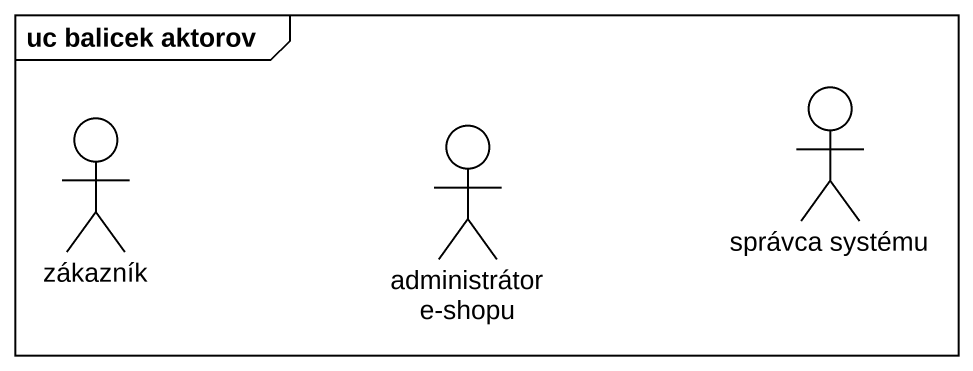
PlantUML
@startuml
mainframe uc balicek aktorov
actor "správca systému" as správca_systému
actor zákazník
actor "administrátor e-shopu" as administrátor_e_shopu
@enduml
